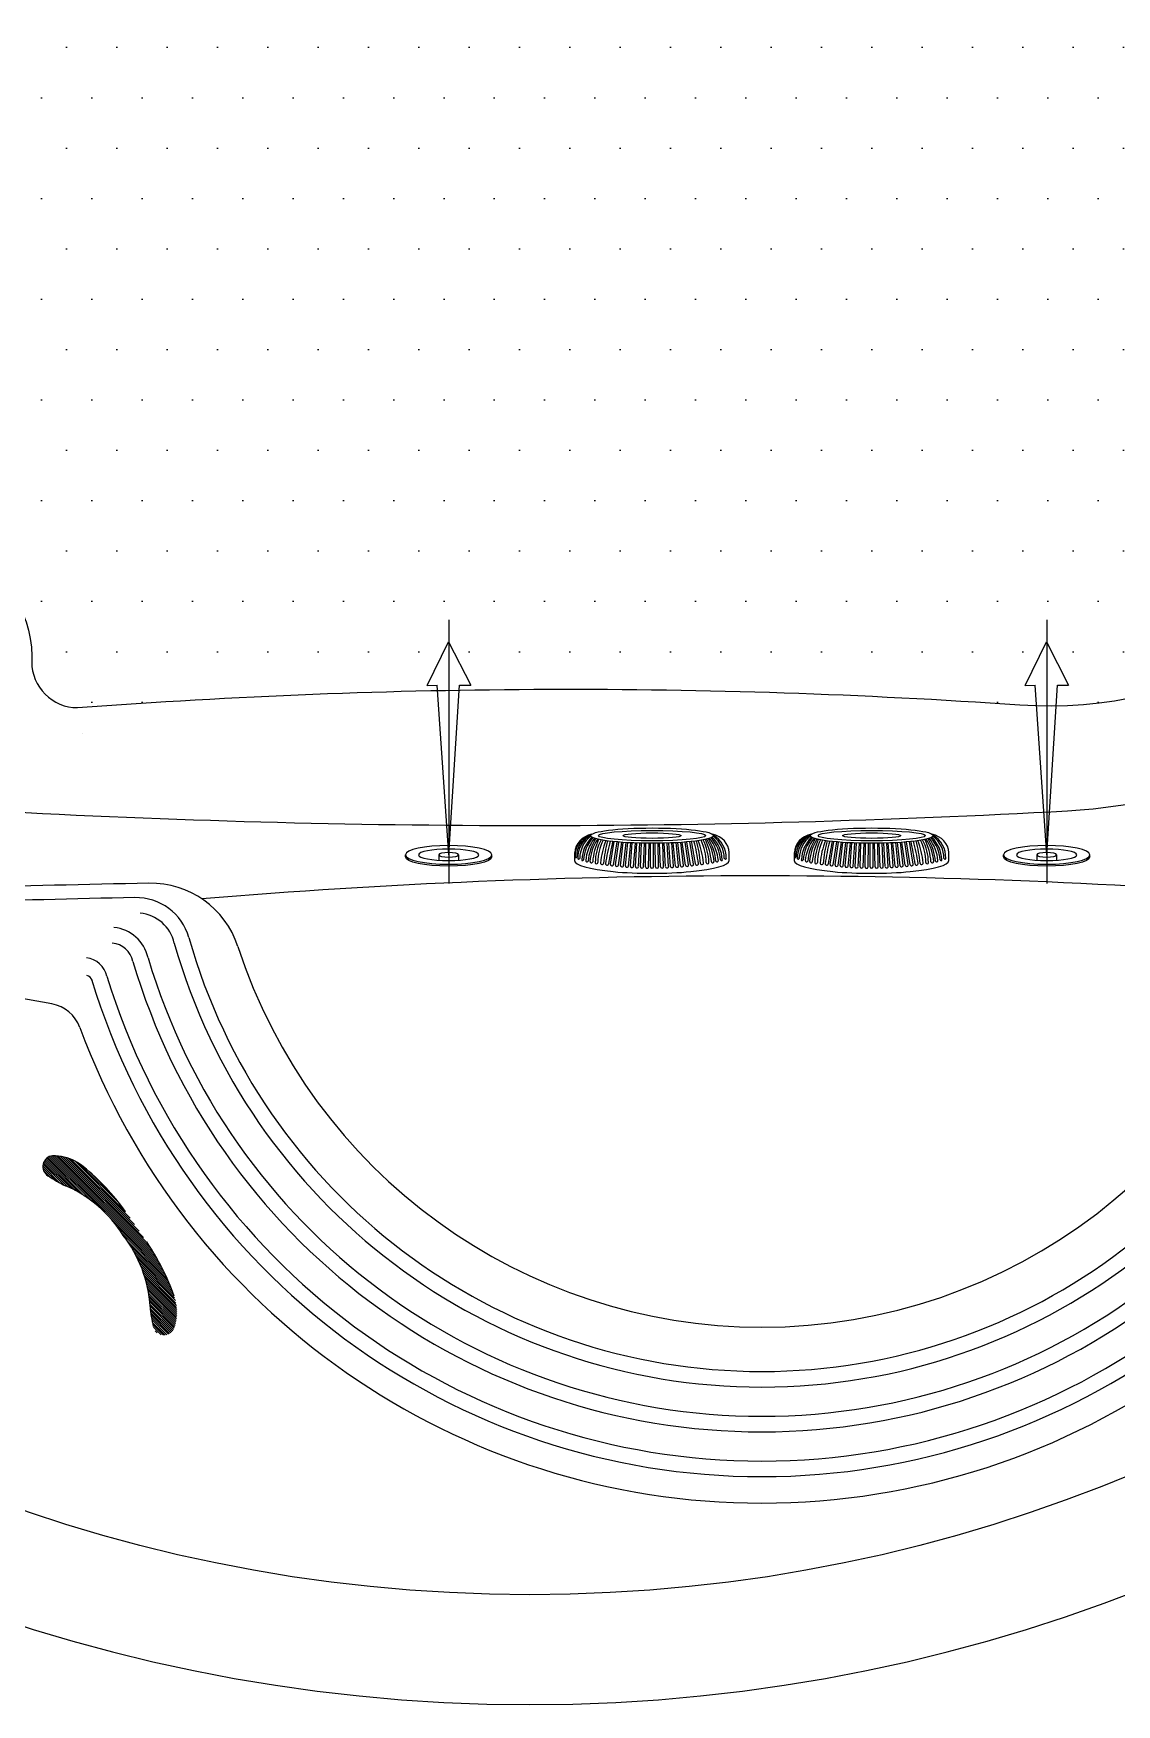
# Model space of a CAD drawing. Header units: millimetres. Extents: x -1265.95 to -1263.98, y 2239.13 to 2240.96.
# Drawn here: x -1265.167 to -1264.575, y 2239.134 to 2240.046 of the extents above; entities that cross this region are included whole.
import ezdxf

# ---------------------------------------------------------------- set-up
doc = ezdxf.new("R2010")
doc.units = ezdxf.units.MM
doc.linetypes.add('CENTER2', pattern=[1.125, 0.75, -0.125, 0.125, -0.125])
doc.layers.add('jacuzzi', color=1, linetype='Continuous')
doc.layers.add('LCOTA02', color=1, linetype='Continuous')

# ---------------------------------------------------------------- blocks, each defined once
blk = doc.blocks.new('A$C302A24D9')
at = {"layer": 'jacuzzi'}
for p, q in [((0, 1.229), (0, 1.017)), ((1.813, 1.017), (1.813, 1.61)), ((2.901, 1.017), (2.901, 1.61)), ((4.714, 1.229), (4.714, 1.017))]:
    blk.add_line(p, q, dxfattribs=at)
at = {"layer": 'jacuzzi', "extrusion": (0, 0, -1)}
for centre, major_axis, ratio, start_param, end_param in [((2.357, 1.229), (2.357, 0), 0.431953, 3.141593, 6.283185), ((2.357, 1.017), (2.357, 0), 0.431953, 3.141593, 9.424778), ((2.357, 1.017), (1.646, 0), 0.381644, 3.141593, 9.424778), ((2.357, 1.017), (0.544, 0), 0.461888, 1.570796326794896, 7.853981633974482)]:
    blk.add_ellipse(centre, major_axis=major_axis, ratio=ratio, start_param=start_param, end_param=end_param, dxfattribs=at)
blk = doc.blocks.new('A$C64DC4944')
at = {"layer": 'LCOTA02'}
for p, q in [((1, 10.05), (1.61, 10.04)), ((1, 10.05), (1.61, 10.04)), ((0.7, 7.73), (2.46, 7.49)), ((0.56, 6.56), (2.37, 6.4)), ((0.58, 6.75), (2.38, 6.6)), ((0.59, 6.88), (2.38, 6.7)), ((0.61, 7.08), (2.4, 6.9)), ((0.63, 7.21), (2.41, 6.99)), ((0.65, 7.4), (2.42, 7.19)), ((0.67, 7.53), (2.43, 7.29)), ((0.5, 5.45), (2.33, 5.42)), ((0.51, 5.78), (2.34, 5.72)), ((0.51, 5.58), (2.33, 5.52)), ((0.52, 5.91), (2.34, 5.81)), ((0.53, 6.1), (2.35, 6.01)), ((0.54, 6.23), (2.35, 6.11)), ((0.55, 6.43), (2.36, 6.31)), ((0.5, 5.25), (2.33, 5.22)), ((0.5, 5.12), (2.33, 5.12)), ((0.5, 4.93), (2.33, 4.93)), ((0.5, 4.8), (2.33, 4.83)), ((0.5, 4.6), (2.33, 4.63)), ((0.51, 4.47), (2.33, 4.53)), ((0.51, 4.27), (2.34, 4.33)), ((0.52, 4.14), (2.34, 4.24)), ((0.53, 3.95), (2.35, 4.04)), ((0.54, 3.82), (2.35, 3.94)), ((0.55, 3.62), (2.36, 3.74)), ((0.56, 3.49), (2.37, 3.65)), ((0.58, 3.3), (2.38, 3.45)), ((0.59, 3.17), (2.38, 3.35)), ((0.61, 2.97), (2.4, 3.15)), ((0.63, 2.84), (2.41, 3.06)), ((0.65, 2.65), (2.42, 2.86)), ((0.67, 2.52), (2.43, 2.76)), ((0.7, 2.32), (2.46, 2.56)), ((1, 0), (1.61, 0.01))]:
    blk.add_line(p, q, dxfattribs=at)
for centre, radius, start, end in [((1.17, 9.8), 0.0615, 68.3204, 262.6804), ((1.25, 7.67), 2.18, 37.8314, 91.6456), ((1.27, 9.97), 0.0437, 95.1947, 269.2796), ((1.48, 8.38), 1.65, 23.122, 97.4137), ((1.4, 8.12), 1.81, 29.4273, 93.9522), ((1.6, 8.54), 1.5, 15.4909, 89.5), ((0.83, 8.64), 0.0886, 70.0987, 280.7386), ((0.9, 8.97), 0.0853, 77.1949, 270.3983), ((0.81, 4.32), 4.4, 66.1373, 89.444), ((0.96, 9.26), 0.0777, 73.1915, 257.3605), ((0.5, 3.09), 5.81, 68.528, 86.0922), ((0.67, 4.8), 4.27, 62.3198, 86.6528), ((0.56, 4.48), 4.72, 63.2328, 85.4084), ((0.73, 5.64), 3.71, 57.5492, 86.0418), ((1.05, 9.54), 0.0615, 68.3204, 262.6804), ((0.87, 6.16), 3.32, 55.1075, 86.9796), ((0.99, 6.71), 2.88, 50.6805, 88.3252), ((1.17, 7.3), 2.43, 44.3309, 90.2321), ((0.68, 7.63), 0.0966, 79.3777, 264.0441), ((0.73, 7.95), 0.0962, 77.9164, 263.337), ((0.78, 8.28), 0.0957, 76.4345, 262.6285), ((-5.35, -37.79), 46.05, 80.2208, 82.4284), ((-0.81, -6.43), 14.56, 76.9086, 83.8716), ((-0.02, -2.86), 11.07, 76.75, 85.9055), ((0.27, 0.94), 7.45, 72.2851, 85.8848), ((0.81, 3.81), 4.74, 68.2863, 89.644), ((0.57, 6.66), 0.098, 83.6339, 266.1623), ((0.6, 6.98), 0.0976, 82.2368, 265.4561), ((0.64, 7.31), 0.0971, 80.818, 264.7502), ((0.5, 5.35), 0.1, 89, 269), ((0.51, 5.68), 0.0995, 87.6922, 268.2877), ((0.52, 6.01), 0.099, 86.3618, 267.5776), ((0.54, 6.33), 0.0985, 85.009, 266.8693), ((0.5, 5.03), 0.1, 90, 270), ((0.5, 4.7), 0.1, 91, 271), ((0.51, 4.37), 0.0995, 91.7123, 272.3078), ((0.52, 4.04), 0.099, 92.4224, 273.6382), ((0.54, 3.72), 0.0985, 93.1307, 274.991), ((0.57, 3.39), 0.098, 93.8377, 276.3661), ((0.6, 3.07), 0.0976, 94.5439, 277.7632), ((0.64, 2.74), 0.0971, 95.2498, 279.182), ((0.68, 2.42), 0.0966, 95.9559, 280.6223), ((0.73, 2.1), 0.0962, 96.663, 282.0836), ((-5.35, 47.84), 46.05, 277.5716, 279.7791), ((-0.81, 16.48), 14.56, 276.1284, 283.0908), ((0.78, 1.77), 0.0957, 97.3715, 283.5655), ((0.83, 1.41), 0.0886, 79.2614, 289.9013), ((-0.02, 12.91), 11.07, 274.0945, 283.2492), ((0.27, 9.11), 7.45, 274.1152, 287.7136), ((0.9, 1.08), 0.0853, 89.6017, 282.8051), ((0.81, 6.24), 4.74, 270.356, 291.7114), ((0.81, 5.73), 4.4, 270.556, 293.8599), ((0.5, 6.96), 5.81, 273.9078, 291.4695), ((0.67, 5.25), 4.27, 273.3472, 297.6765), ((0.56, 5.57), 4.72, 274.5916, 296.7633), ((0.73, 4.41), 3.71, 273.9582, 302.4452), ((0.87, 3.89), 3.32, 273.0204, 304.8844), ((0.99, 3.34), 2.88, 271.6748, 309.1263), ((1.6, 1.51), 1.5, 270.5, 344.4472), ((0.96, 0.79), 0.0777, 102.6395, 286.8085), ((1.05, 0.51), 0.0615, 97.3196, 291.6796), ((1.17, 0.25), 0.0615, 97.3196, 291.6796), ((1.17, 2.75), 2.43, 269.7679, 315.0739), ((1.25, 2.38), 2.18, 268.3544, 322.1082)]:
    blk.add_arc(centre, radius, start, end, dxfattribs=at)
blk.add_ellipse((1, 5.03), major_axis=(0, 5.03), ratio=0.198307, start_param=6.281174, end_param=9.428239, dxfattribs=at)
for major_axis, ratio in [((0, 4), 0.1484), ((0, 3.49), 0.114375), ((0, 1.89), 0.112344)]:
    blk.add_ellipse((2.92, 5.02), major_axis=major_axis, ratio=ratio, dxfattribs=at)

msp = doc.modelspace()

# ---------------------------------------------------------------- hatches: boundary and pattern name
at = {"layer": 'jacuzzi'}
h = msp.add_hatch(dxfattribs=at)
h.set_pattern_fill('DOTS', color=256, scale=0.44, style=0)
h.set_pattern_definition([(0, (-1268.60024, 2236.655902), (0.01375, 0.0275), [0, -0.0275])])
h.paths.add_polyline_path([(-1264.35084, 2240.046, 0.052076), (-1264.3626, 2240.15861), (-1264.37622, 2240.16168), (-1264.37606, 2240.16172), (-1264.36533, 2240.17086, 0.081836), (-1264.43344, 2240.33446), (-1264.44695, 2240.33273), (-1264.44682, 2240.33282), (-1264.44003, 2240.34478, 0.067772), (-1264.53651, 2240.45577), (-1264.55278, 2240.43201), (-1264.54482, 2240.4257), (-1264.58487, 2240.40701), (-1264.58503, 2240.40681), (-1264.57589, 2240.45035), (-1264.56881, 2240.44473), (-1264.54919, 2240.46655, 0.109929), (-1264.76025, 2240.57387), (-1264.76752, 2240.56473), (-1264.76755, 2240.56458), (-1264.77065, 2240.57643, 0.05801), (-1264.89584, 2240.591), (-1264.89584, 2240.046)])
h.paths.add_polyline_path([(-1264.89584, 2240.591, 0.054954), (-1265.01456, 2240.57791), (-1265.01853, 2240.56024), (-1265.01856, 2240.5604), (-1265.0303, 2240.57415, 0.111231), (-1265.24376, 2240.4655), (-1265.21301, 2240.43361), (-1265.20613, 2240.43946), (-1265.19548, 2240.39626), (-1265.19565, 2240.39646), (-1265.23633, 2240.41375), (-1265.22859, 2240.42034), (-1265.25487, 2240.45602, 0.067948), (-1265.35164, 2240.34478), (-1265.34485, 2240.33282), (-1265.34472, 2240.33273), (-1265.35824, 2240.33446, 0.081836), (-1265.42634, 2240.17086), (-1265.41561, 2240.16172), (-1265.41546, 2240.16168), (-1265.42908, 2240.15861, 0.052076), (-1265.44084, 2240.046), (-1264.89584, 2240.046)])
h.paths.add_polyline_path([(-1264.89584, 2240.046), (-1265.44084, 2240.046, 0.082095), (-1265.41184, 2239.87061), (-1265.37108, 2239.88796), (-1265.3741, 2239.89648), (-1265.32994, 2239.89101), (-1265.33019, 2239.89093), (-1265.36086, 2239.85909), (-1265.36425, 2239.86867), (-1265.40696, 2239.85685, 0.064082), (-1265.34241, 2239.7336, 0.542604), (-1265.27538, 2239.73587, -0.759815), (-1265.16798, 2239.706), (-1265.16798, 2239.70285, 0.414214), (-1265.14298, 2239.67785, -0.013792), (-1264.94633, 2239.68721), (-1264.94652, 2239.69004), (-1264.95194, 2239.69001), (-1264.94016, 2239.71396), (-1264.94016, 2239.7138), (-1264.92815, 2239.69016), (-1264.93424, 2239.69012), (-1264.93441, 2239.68743, -0.002702), (-1264.89584, 2239.68787)])
h.paths.add_polyline_path([(-1264.62816, 2239.67939, 0.009964), (-1264.61901, 2239.67894), (-1264.61977, 2239.69004), (-1264.62519, 2239.69001), (-1264.61341, 2239.71396), (-1264.61341, 2239.7138), (-1264.6014, 2239.69016), (-1264.60749, 2239.69012), (-1264.60821, 2239.67888, 0.282863), (-1264.40522, 2239.80869, 0.029508), (-1264.38069, 2239.8681), (-1264.43059, 2239.88754), (-1264.43493, 2239.87836), (-1264.46221, 2239.91313), (-1264.46245, 2239.91325), (-1264.41797, 2239.91421), (-1264.42183, 2239.90604), (-1264.37642, 2239.881, 0.077048), (-1264.35084, 2240.046), (-1264.89584, 2240.046), (-1264.89584, 2239.68787, -0.018763)])
h.paths.add_polyline_path([(-1265.11879, 2240.25748), (-1265.00288, 2240.25748), (-1265.00288, 2240.16617), (-1265.11879, 2240.16617)], flags=24)
h.paths.add_polyline_path([(-1265.13061, 2239.92166), (-1265.01495, 2239.92166), (-1265.01495, 2239.83035), (-1265.13061, 2239.83035)], flags=24)
h = msp.add_hatch(dxfattribs=at)
h.set_pattern_fill('ANSI31', color=256, scale=0.006, angle=90, style=0)
h.set_pattern_definition([(135, (-1265.8118628, 2231.7397408), (-0.000530330086, -0.000530330086), [])])
h.paths.add_polyline_path([(-1265.11109, 2239.39454), (-1265.11699, 2239.40297, 0.067757), (-1265.13963, 2239.42712, 0.051981), (-1265.14423, 2239.43022, 0.117767), (-1265.15659, 2239.43318, 0.693838), (-1265.15934, 2239.42228, 0.040015), (-1265.14948, 2239.41679, -0.150241), (-1265.11797, 2239.38972, -0.150241), (-1265.10331, 2239.35085, 0.040015), (-1265.10152, 2239.33971, 0.693838), (-1265.09034, 2239.33856, 0.117767), (-1265.08889, 2239.35118, 0.051981), (-1265.09023, 2239.35657, 0.067757), (-1265.10518, 2239.38611)])

# ---------------------------------------------------------------- linework, layer by layer
at = {"layer": 'jacuzzi', "linetype": 'CENTER2'}
for p, q in [((-1264.94016, 2239.72589), (-1264.94016, 2239.58192)), ((-1264.61341, 2239.72589), (-1264.61341, 2239.58192))]:
    msp.add_line(p, q, dxfattribs=at)
at = {"layer": 'jacuzzi'}
for p, q in [((-1264.95194, 2239.69001), (-1264.9402, 2239.71388)), ((-1264.9402, 2239.71388), (-1264.92815, 2239.69016)), ((-1264.62519, 2239.69001), (-1264.61345, 2239.71388)), ((-1264.61345, 2239.71388), (-1264.6014, 2239.69016)), ((-1264.95194, 2239.69001), (-1264.94652, 2239.69004)), ((-1264.94016, 2239.59746), (-1264.94652, 2239.69004)), ((-1264.94016, 2239.59746), (-1264.93424, 2239.69012)), ((-1264.93424, 2239.69012), (-1264.92815, 2239.69016)), ((-1264.62519, 2239.69001), (-1264.61977, 2239.69004)), ((-1264.61341, 2239.59746), (-1264.61977, 2239.69004)), ((-1264.61341, 2239.59746), (-1264.60749, 2239.69012)), ((-1264.60749, 2239.69012), (-1264.6014, 2239.69016)), ((-1265.14042, 2239.66358), (-1265.14042, 2239.66358)), ((-1265.15693, 2239.51605), (-1265.41003, 2239.56209))]:
    msp.add_line(p, q, dxfattribs=at)
at = {"layer": 'jacuzzi', "color": 3}
msp.add_lwpolyline([(-1264.89584, 2240.9585, 36499.999972), (-1264.89574, 2240.9585)], format="xyb", dxfattribs=at)
at = {"layer": 'jacuzzi'}
msp.add_lwpolyline([(-1264.62816, 2239.67939, 0.306451), (-1264.40522, 2239.80869, 1.745875), (-1265.34241, 2239.7336, 0.542604), (-1265.27538, 2239.73587, -0.759815), (-1265.16798, 2239.706), (-1265.16798, 2239.70285, 0.414214), (-1265.14298, 2239.67785, -0.036104)], format="xyb", close=True, dxfattribs=at)
msp.add_circle((-1264.89584, 2240.046), 0.8525, dxfattribs=at)
for centre, radius, start, end in [((-1264.89584, 2240.046), 0.78996, 348.57418, 183.94349), ((-1264.89584, 2240.046), 0.78144, 348.57418, 184.45923), ((-1264.89584, 2240.046), 0.7655, 348.57418, 185.46591), ((-1264.89584, 2240.046), 0.75699, 348.57418, 186.02812), ((-1264.89584, 2240.046), 0.74105, 348.57418, 185.33756), ((-1264.89584, 2240.046), 0.73253, 348.57418, 185.33756), ((-1264.89505, 2240.04663), 0.63208, 344.52036, 199.44501), ((-1264.62331, 2239.97091), 0.35, 273.48619, 344.59393), ((-1264.89584, 2244.98033), 5.36683, 266.86179, 270), ((-1264.89584, 2244.98033), 5.36683, 270, 273.13821), ((-1264.77084, 2235.88403), 3.70199, 90.02759, 94.71345), ((-1264.77084, 2235.88403), 3.70199, 85.39039, 90.02758), ((-1264.90789, 2229.69666), 9.88728, 91.136111, 91.734538), ((-1265.10294, 2239.532), 0.05, 18.03622, 91.13611), ((-1264.91188, 2229.68887), 9.88728, 91.157499, 91.734538), ((-1265.111, 2239.54414), 0.03, 15.77286, 91.1575), ((-1265.11096, 2239.54444), 0.02139, 12.94713, 84.16282), ((-1264.76905, 2239.64072), 0.30114, 270, 344.82318), ((-1265.12526, 2239.53653), 0.01286, 12.50499, 84.16282), ((-1265.12526, 2239.53653), 0.02139, 12.94713, 84.16282), ((-1264.76906, 2239.64071), 0.33383, 195.90342, 270.00056), ((-1264.76905, 2239.64072), 0.32533, 195.77286, 270), ((-1264.76905, 2239.64072), 0.32533, 270, 344.48303), ((-1264.76905, 2239.64072), 0.33384, 270, 344.48303), ((-1265.13944, 2239.52838), 0.01286, 12.50499, 84.16282), ((-1264.76905, 2239.64072), 0.34978, 196.50961, 270), ((-1264.76905, 2239.64072), 0.30114, 198.03622, 270), ((-1264.76905, 2239.64072), 0.34978, 270, 344.17001), ((-1264.76905, 2239.64072), 0.3583, 270, 344.17001), ((-1265.13826, 2239.52836), 0.00319, 12.50499, 84.16282), ((-1264.76905, 2239.64072), 0.37423, 197.02334, 270), ((-1264.76905, 2239.64072), 0.3583, 196.4407, 270), ((-1264.76905, 2239.64072), 0.37423, 270, 343.86448), ((-1264.76905, 2239.64072), 0.38275, 270, 343.29985), ((-1264.76905, 2239.64072), 0.38275, 196.89044, 270), ((-1265.16051, 2239.49637), 0.02, 20.24146, 79.68956), ((-1264.76905, 2239.64072), 0.39722, 270, 341.39046), ((-1264.76905, 2239.64072), 0.39722, 200.24146, 270), ((-1265.15593, 2239.42722), 0.006, 96.34862, 237.39358), ((-1265.15661, 2239.40583), 0.02735, 63.10468, 89.97122), ((-1265.15681, 2239.4066), 0.02676, 50.0627, 61.96526), ((-1265.12015, 2239.48102), 0.07061, 236.46598, 245.45948), ((-1265.21702, 2239.33189), 0.12271, 35.39706, 50.90217), ((-1265.17775, 2239.352), 0.07069, 32.24686, 66.42404), ((-1265.17386, 2239.34644), 0.07069, 3.57596, 37.75314), ((-1265.20619, 2239.31642), 0.12271, 19.09783, 34.60294), ((-1265.03292, 2239.35644), 0.07061, 184.54052, 193.53402)]:
    msp.add_arc(centre, radius, start, end, dxfattribs=at)

# ---------------------------------------------------------------- block references
for name, p, xscale, yscale, zscale, rotation in [('A$C64DC4944', (-1264.78686, 2239.58737), 0.007054143646333388, 0.008397790055191257, 0.008397790055248506, 90), ('A$C64DC4944', (-1264.66686, 2239.58737), 0.007054143646333388, 0.008397790055191257, 0.008397790055248506, 90), ('A$C302A24D9', (-1264.91659, 2239.60255), 0.01000000000005297, 0.004999999999912741, 0.00999999999993924, 180), ('A$C302A24D9', (-1264.58984, 2239.60255), 0.009999999999825537, 0.004999999999912741, 0.00999999999993924, 180)]:
    msp.add_blockref(name, p, dxfattribs=dict(at, xscale=xscale, yscale=yscale, zscale=zscale, rotation=rotation))

doc.saveas('drawing.dxf')
